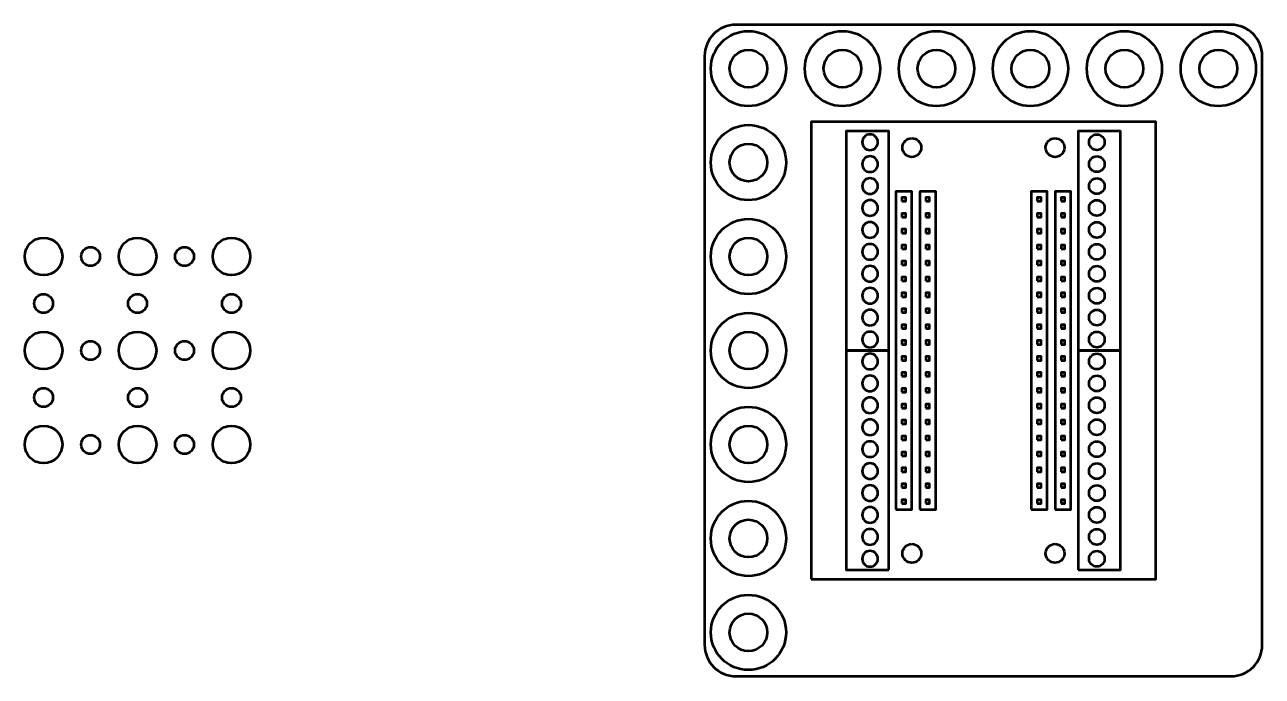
# Model space of a CAD drawing. Header units: centimetres. Extents: x -67 to 67, y -62 to 59.
# Drawn here: x -15.3 to 4.45, y -26.2 to -15.8 of the extents above; entities that cross this region are included whole.
import ezdxf

# ---------------------------------------------------------------- set-up
doc = ezdxf.new("R2010")
doc.units = ezdxf.units.CM
doc.header["$MEASUREMENT"] = 0
doc.layers.add('Layer 1', color=7, linetype='Continuous')

msp = doc.modelspace()

# ---------------------------------------------------------------- linework, layer by layer
at = {"layer": 'Layer 1', "color": 4, "lineweight": 53}
for points in [[(-2.75, -24.65), (2.75, -24.65), (2.75, -17.35), (-2.75, -17.35), (-2.75, -24.65)], [(1.51, -21), (2.19, -21), (2.19, -17.5), (1.51, -17.5), (1.51, -21)], [(-1.397, -23.54), (-1.143, -23.54), (-1.143, -18.46), (-1.397, -18.46), (-1.397, -23.54)], [(-1.3, -18.617), (-1.24, -18.617), (-1.24, -18.557), (-1.3, -18.557), (-1.3, -18.617)], [(-1.016, -23.54), (-0.762, -23.54), (-0.762, -18.46), (-1.016, -18.46), (-1.016, -23.54)], [(-0.919, -18.617), (-0.859, -18.617), (-0.859, -18.557), (-0.919, -18.557), (-0.919, -18.617)], [(0.762, -23.54), (1.016, -23.54), (1.016, -18.46), (0.762, -18.46), (0.762, -23.54)], [(0.859, -18.617), (0.919, -18.617), (0.919, -18.557), (0.859, -18.557), (0.859, -18.617)], [(1.143, -23.54), (1.397, -23.54), (1.397, -18.46), (1.143, -18.46), (1.143, -23.54)], [(1.24, -18.617), (1.3, -18.617), (1.3, -18.557), (1.24, -18.557), (1.24, -18.617)], [(-1.3, -18.871), (-1.24, -18.871), (-1.24, -18.811), (-1.3, -18.811), (-1.3, -18.871)], [(-0.919, -18.871), (-0.859, -18.871), (-0.859, -18.811), (-0.919, -18.811), (-0.919, -18.871)], [(0.859, -18.871), (0.919, -18.871), (0.919, -18.811), (0.859, -18.811), (0.859, -18.871)], [(1.24, -18.871), (1.3, -18.871), (1.3, -18.811), (1.24, -18.811), (1.24, -18.871)], [(-1.3, -19.125), (-1.24, -19.125), (-1.24, -19.065), (-1.3, -19.065), (-1.3, -19.125)], [(-0.919, -19.125), (-0.859, -19.125), (-0.859, -19.065), (-0.919, -19.065), (-0.919, -19.125)], [(0.859, -19.125), (0.919, -19.125), (0.919, -19.065), (0.859, -19.065), (0.859, -19.125)], [(1.24, -19.125), (1.3, -19.125), (1.3, -19.065), (1.24, -19.065), (1.24, -19.125)], [(-1.3, -19.379), (-1.24, -19.379), (-1.24, -19.319), (-1.3, -19.319), (-1.3, -19.379)], [(-0.919, -19.379), (-0.859, -19.379), (-0.859, -19.319), (-0.919, -19.319), (-0.919, -19.379)], [(0.859, -19.379), (0.919, -19.379), (0.919, -19.319), (0.859, -19.319), (0.859, -19.379)], [(1.24, -19.379), (1.3, -19.379), (1.3, -19.319), (1.24, -19.319), (1.24, -19.379)], [(-1.3, -19.633), (-1.24, -19.633), (-1.24, -19.573), (-1.3, -19.573), (-1.3, -19.633)], [(-0.919, -19.633), (-0.859, -19.633), (-0.859, -19.573), (-0.919, -19.573), (-0.919, -19.633)], [(0.859, -19.633), (0.919, -19.633), (0.919, -19.573), (0.859, -19.573), (0.859, -19.633)], [(1.24, -19.633), (1.3, -19.633), (1.3, -19.573), (1.24, -19.573), (1.24, -19.633)], [(-1.3, -19.887), (-1.24, -19.887), (-1.24, -19.827), (-1.3, -19.827), (-1.3, -19.887)], [(-0.919, -19.887), (-0.859, -19.887), (-0.859, -19.827), (-0.919, -19.827), (-0.919, -19.887)], [(0.859, -19.887), (0.919, -19.887), (0.919, -19.827), (0.859, -19.827), (0.859, -19.887)], [(1.24, -19.887), (1.3, -19.887), (1.3, -19.827), (1.24, -19.827), (1.24, -19.887)], [(-1.3, -20.141), (-1.24, -20.141), (-1.24, -20.081), (-1.3, -20.081), (-1.3, -20.141)], [(-0.919, -20.141), (-0.859, -20.141), (-0.859, -20.081), (-0.919, -20.081), (-0.919, -20.141)], [(0.859, -20.141), (0.919, -20.141), (0.919, -20.081), (0.859, -20.081), (0.859, -20.141)], [(1.24, -20.141), (1.3, -20.141), (1.3, -20.081), (1.24, -20.081), (1.24, -20.141)], [(-1.3, -20.395), (-1.24, -20.395), (-1.24, -20.335), (-1.3, -20.335), (-1.3, -20.395)], [(-0.919, -20.395), (-0.859, -20.395), (-0.859, -20.335), (-0.919, -20.335), (-0.919, -20.395)], [(0.859, -20.395), (0.919, -20.395), (0.919, -20.335), (0.859, -20.335), (0.859, -20.395)], [(1.24, -20.395), (1.3, -20.395), (1.3, -20.335), (1.24, -20.335), (1.24, -20.395)], [(-1.3, -20.649), (-1.24, -20.649), (-1.24, -20.589), (-1.3, -20.589), (-1.3, -20.649)], [(-0.919, -20.649), (-0.859, -20.649), (-0.859, -20.589), (-0.919, -20.589), (-0.919, -20.649)], [(0.859, -20.649), (0.919, -20.649), (0.919, -20.589), (0.859, -20.589), (0.859, -20.649)], [(1.24, -20.649), (1.3, -20.649), (1.3, -20.589), (1.24, -20.589), (1.24, -20.649)], [(-1.3, -20.903), (-1.24, -20.903), (-1.24, -20.843), (-1.3, -20.843), (-1.3, -20.903)], [(-0.919, -20.903), (-0.859, -20.903), (-0.859, -20.843), (-0.919, -20.843), (-0.919, -20.903)], [(0.859, -20.903), (0.919, -20.903), (0.919, -20.843), (0.859, -20.843), (0.859, -20.903)], [(1.24, -20.903), (1.3, -20.903), (1.3, -20.843), (1.24, -20.843), (1.24, -20.903)], [(-1.3, -21.157), (-1.24, -21.157), (-1.24, -21.097), (-1.3, -21.097), (-1.3, -21.157)], [(-0.919, -21.157), (-0.859, -21.157), (-0.859, -21.097), (-0.919, -21.097), (-0.919, -21.157)], [(0.859, -21.157), (0.919, -21.157), (0.919, -21.097), (0.859, -21.097), (0.859, -21.157)], [(1.24, -21.157), (1.3, -21.157), (1.3, -21.097), (1.24, -21.097), (1.24, -21.157)], [(1.51, -24.5), (2.19, -24.5), (2.19, -21), (1.51, -21), (1.51, -24.5)], [(-1.3, -21.411), (-1.24, -21.411), (-1.24, -21.351), (-1.3, -21.351), (-1.3, -21.411)], [(-0.919, -21.411), (-0.859, -21.411), (-0.859, -21.351), (-0.919, -21.351), (-0.919, -21.411)], [(0.859, -21.411), (0.919, -21.411), (0.919, -21.351), (0.859, -21.351), (0.859, -21.411)], [(1.24, -21.411), (1.3, -21.411), (1.3, -21.351), (1.24, -21.351), (1.24, -21.411)], [(-1.3, -21.665), (-1.24, -21.665), (-1.24, -21.605), (-1.3, -21.605), (-1.3, -21.665)], [(-0.919, -21.665), (-0.859, -21.665), (-0.859, -21.605), (-0.919, -21.605), (-0.919, -21.665)], [(0.859, -21.665), (0.919, -21.665), (0.919, -21.605), (0.859, -21.605), (0.859, -21.665)], [(1.24, -21.665), (1.3, -21.665), (1.3, -21.605), (1.24, -21.605), (1.24, -21.665)], [(-1.3, -21.919), (-1.24, -21.919), (-1.24, -21.859), (-1.3, -21.859), (-1.3, -21.919)], [(-0.919, -21.919), (-0.859, -21.919), (-0.859, -21.859), (-0.919, -21.859), (-0.919, -21.919)], [(0.859, -21.919), (0.919, -21.919), (0.919, -21.859), (0.859, -21.859), (0.859, -21.919)], [(1.24, -21.919), (1.3, -21.919), (1.3, -21.859), (1.24, -21.859), (1.24, -21.919)], [(-1.3, -22.173), (-1.24, -22.173), (-1.24, -22.113), (-1.3, -22.113), (-1.3, -22.173)], [(-0.919, -22.173), (-0.859, -22.173), (-0.859, -22.113), (-0.919, -22.113), (-0.919, -22.173)], [(0.859, -22.173), (0.919, -22.173), (0.919, -22.113), (0.859, -22.113), (0.859, -22.173)], [(1.24, -22.173), (1.3, -22.173), (1.3, -22.113), (1.24, -22.113), (1.24, -22.173)], [(-1.3, -22.427), (-1.24, -22.427), (-1.24, -22.367), (-1.3, -22.367), (-1.3, -22.427)], [(-0.919, -22.427), (-0.859, -22.427), (-0.859, -22.367), (-0.919, -22.367), (-0.919, -22.427)], [(0.859, -22.427), (0.919, -22.427), (0.919, -22.367), (0.859, -22.367), (0.859, -22.427)], [(1.24, -22.427), (1.3, -22.427), (1.3, -22.367), (1.24, -22.367), (1.24, -22.427)], [(-1.3, -22.681), (-1.24, -22.681), (-1.24, -22.621), (-1.3, -22.621), (-1.3, -22.681)], [(-0.919, -22.681), (-0.859, -22.681), (-0.859, -22.621), (-0.919, -22.621), (-0.919, -22.681)], [(0.859, -22.681), (0.919, -22.681), (0.919, -22.621), (0.859, -22.621), (0.859, -22.681)], [(1.24, -22.681), (1.3, -22.681), (1.3, -22.621), (1.24, -22.621), (1.24, -22.681)], [(-1.3, -22.935), (-1.24, -22.935), (-1.24, -22.875), (-1.3, -22.875), (-1.3, -22.935)], [(-0.919, -22.935), (-0.859, -22.935), (-0.859, -22.875), (-0.919, -22.875), (-0.919, -22.935)], [(0.859, -22.935), (0.919, -22.935), (0.919, -22.875), (0.859, -22.875), (0.859, -22.935)], [(1.24, -22.935), (1.3, -22.935), (1.3, -22.875), (1.24, -22.875), (1.24, -22.935)], [(-1.3, -23.189), (-1.24, -23.189), (-1.24, -23.129), (-1.3, -23.129), (-1.3, -23.189)], [(-0.919, -23.189), (-0.859, -23.189), (-0.859, -23.129), (-0.919, -23.129), (-0.919, -23.189)], [(0.859, -23.189), (0.919, -23.189), (0.919, -23.129), (0.859, -23.129), (0.859, -23.189)], [(1.24, -23.189), (1.3, -23.189), (1.3, -23.129), (1.24, -23.129), (1.24, -23.189)], [(-1.3, -23.443), (-1.24, -23.443), (-1.24, -23.383), (-1.3, -23.383), (-1.3, -23.443)], [(-0.919, -23.443), (-0.859, -23.443), (-0.859, -23.383), (-0.919, -23.383), (-0.919, -23.443)], [(0.859, -23.443), (0.919, -23.443), (0.919, -23.383), (0.859, -23.383), (0.859, -23.443)], [(1.24, -23.443), (1.3, -23.443), (1.3, -23.383), (1.24, -23.383), (1.24, -23.443)]]:
    msp.add_lwpolyline(points, close=True, dxfattribs=at)
at = {"layer": 'Layer 1', "color": 3, "lineweight": 53}
for centre in [(-3.74999, -16.50001), (-2.24999, -16.50001), (-0.74999, -16.50001), (0.75001, -16.50001), (2.25001, -16.50001), (3.75001, -16.50001), (-3.74999, -18.00001), (-3.74999, -19.50001), (-3.74999, -21.00001), (-3.74999, -22.50001), (-3.74999, -24.00001), (-3.74999, -25.50001)]:
    msp.add_ellipse(centre, major_axis=(0, 0.60001), ratio=1, dxfattribs=at)
at = {"layer": 'Layer 1', "lineweight": 53}
for centre, major_axis in [((-3.74999, -16.50001), (0, 0.30001)), ((-2.24999, -16.50001), (0, 0.30001)), ((-0.74999, -16.50001), (0, 0.30001)), ((0.75001, -16.50001), (0, 0.30001)), ((2.25001, -16.50001), (0, 0.30001)), ((3.75001, -16.50001), (0, 0.30001)), ((-3.74999, -18.00001), (0, 0.30001)), ((-14.99999, -19.50001), (0, 0.30001)), ((-14.25, -19.5), (0, 0.15)), ((-13.49999, -19.50001), (0, 0.30001)), ((-12.75, -19.5), (0, 0.15)), ((-11.99999, -19.50001), (0, 0.30001)), ((-3.74999, -19.50001), (0, 0.30001)), ((-15, -20.25), (0, 0.15)), ((-13.5, -20.25), (0, 0.15)), ((-12, -20.25), (0, 0.15)), ((-14.99999, -21.00001), (0, 0.30001)), ((-13.49999, -21.00001), (0, 0.30001)), ((-11.99999, -21.00001), (0, 0.30001)), ((-3.74999, -21.00001), (0, 0.30001)), ((-14.25, -21), (0, 0.15)), ((-12.75, -21), (0, 0.15)), ((-15, -21.75), (0, 0.15)), ((-13.5, -21.75), (0, 0.15)), ((-12, -21.75), (0, 0.15)), ((-14.99999, -22.50001), (0, 0.30001)), ((-13.49999, -22.50001), (0, 0.30001)), ((-11.99999, -22.50001), (0, 0.30001)), ((-3.74999, -22.50001), (0, 0.30001)), ((-14.25, -22.5), (0, 0.15)), ((-12.75, -22.5), (0, 0.15)), ((-3.74999, -24.00001), (0, 0.30001)), ((-3.74999, -25.50001), (0, 0.30001))]:
    msp.add_ellipse(centre, major_axis=major_axis, ratio=1, dxfattribs=at)
at = {"layer": 'Layer 1', "color": 4, "lineweight": 53}
for centre, major_axis in [((1.81, -17.675), (0, 0.125)), ((-1.143, -17.7615), (0, 0.15)), ((1.143, -17.7615), (0, 0.15)), ((1.81, -18.025), (0, 0.125)), ((1.81, -18.375), (0, 0.125)), ((1.81, -18.725), (0, 0.125)), ((1.81, -19.075), (0, 0.125)), ((1.81, -19.425), (0, 0.125)), ((1.81, -19.775), (0, 0.125)), ((1.81, -20.125), (0, 0.125)), ((1.81, -20.475), (0, 0.125)), ((1.81, -20.825), (0, 0.125)), ((1.81, -21.175), (0, 0.125)), ((1.81, -21.525), (0, 0.125)), ((1.81, -21.875), (0, 0.125)), ((1.81, -22.225), (0, 0.125)), ((1.81, -22.575), (0, 0.125)), ((1.81, -22.925), (0, 0.125)), ((1.81, -23.275), (0, 0.125)), ((1.81, -23.625), (0, 0.125)), ((1.81, -23.975), (0, 0.125)), ((-1.143, -24.2385), (0, 0.15)), ((1.143, -24.2385), (0, 0.15)), ((1.81, -24.325), (0, 0.125))]:
    msp.add_ellipse(centre, major_axis=major_axis, ratio=1, dxfattribs=at)
at = {"layer": 'Layer 1', "lineweight": 53}
msp.add_open_spline([(-4.45, -25.7), (-4.45, -25.7), (-4.45, -16.3), (-4.45, -16.3), (-4.45, -16.3), (-4.45, -16.02386), (-4.22614, -15.8), (-3.95, -15.8), (-3.95, -15.8), (-3.95, -15.8), (3.95, -15.8), (3.95, -15.8), (3.95, -15.8), (4.22614, -15.8), (4.45, -16.02386), (4.45, -16.3), (4.45, -16.3), (4.45, -16.3), (4.45, -25.7), (4.45, -25.7), (4.45, -25.7), (4.45, -25.97614), (4.22614, -26.2), (3.95, -26.2), (3.95, -26.2), (3.95, -26.2), (-3.95, -26.2), (-3.95, -26.2), (-3.95, -26.2), (-4.22614, -26.2), (-4.45, -25.97614), (-4.45, -25.7)], degree=3, knots=[0, 0, 0, 0, 0.11111111, 0.11111111, 0.11111111, 0.11111111, 0.22222222, 0.22222222, 0.22222222, 0.22222222, 0.33333333, 0.33333333, 0.33333333, 0.33333333, 0.44444444, 0.44444444, 0.44444444, 0.44444444, 0.55555556, 0.55555556, 0.55555556, 0.55555556, 0.66666667, 0.66666667, 0.66666667, 0.66666667, 0.77777778, 0.77777778, 0.77777778, 0.77777778, 1, 1, 1, 1], dxfattribs=at)
at = {"layer": 'Layer 1', "color": 4, "lineweight": 53}
for points in [[(-1.51, -21), (-1.51, -21), (-2.19, -21), (-2.19, -21), (-2.19, -21), (-2.19, -21), (-2.19, -17.5), (-2.19, -17.5), (-2.19, -17.5), (-2.19, -17.5), (-1.51, -17.5), (-1.51, -17.5), (-1.51, -17.5), (-1.51, -17.5), (-1.51, -21), (-1.51, -21)], [(-1.81, -17.8), (-1.87904, -17.8), (-1.935, -17.74404), (-1.935, -17.675), (-1.935, -17.675), (-1.935, -17.60596), (-1.87904, -17.55), (-1.81, -17.55), (-1.81, -17.55), (-1.74096, -17.55), (-1.685, -17.60596), (-1.685, -17.675), (-1.685, -17.675), (-1.685, -17.74404), (-1.74096, -17.8), (-1.81, -17.8)], [(-1.81, -18.15), (-1.87904, -18.15), (-1.935, -18.09404), (-1.935, -18.025), (-1.935, -18.025), (-1.935, -17.95596), (-1.87904, -17.9), (-1.81, -17.9), (-1.81, -17.9), (-1.74096, -17.9), (-1.685, -17.95596), (-1.685, -18.025), (-1.685, -18.025), (-1.685, -18.09404), (-1.74096, -18.15), (-1.81, -18.15)], [(-1.81, -18.5), (-1.87904, -18.5), (-1.935, -18.44404), (-1.935, -18.375), (-1.935, -18.375), (-1.935, -18.30596), (-1.87904, -18.25), (-1.81, -18.25), (-1.81, -18.25), (-1.74096, -18.25), (-1.685, -18.30596), (-1.685, -18.375), (-1.685, -18.375), (-1.685, -18.44404), (-1.74096, -18.5), (-1.81, -18.5)], [(-1.81, -18.85), (-1.87904, -18.85), (-1.935, -18.79404), (-1.935, -18.725), (-1.935, -18.725), (-1.935, -18.65596), (-1.87904, -18.6), (-1.81, -18.6), (-1.81, -18.6), (-1.74096, -18.6), (-1.685, -18.65596), (-1.685, -18.725), (-1.685, -18.725), (-1.685, -18.79404), (-1.74096, -18.85), (-1.81, -18.85)], [(-1.81, -19.2), (-1.87904, -19.2), (-1.935, -19.14404), (-1.935, -19.075), (-1.935, -19.075), (-1.935, -19.00596), (-1.87904, -18.95), (-1.81, -18.95), (-1.81, -18.95), (-1.74096, -18.95), (-1.685, -19.00596), (-1.685, -19.075), (-1.685, -19.075), (-1.685, -19.14404), (-1.74096, -19.2), (-1.81, -19.2)], [(-1.81, -19.55), (-1.87904, -19.55), (-1.935, -19.49404), (-1.935, -19.425), (-1.935, -19.425), (-1.935, -19.35596), (-1.87904, -19.3), (-1.81, -19.3), (-1.81, -19.3), (-1.74096, -19.3), (-1.685, -19.35596), (-1.685, -19.425), (-1.685, -19.425), (-1.685, -19.49404), (-1.74096, -19.55), (-1.81, -19.55)], [(-1.81, -19.9), (-1.87904, -19.9), (-1.935, -19.84404), (-1.935, -19.775), (-1.935, -19.775), (-1.935, -19.70596), (-1.87904, -19.65), (-1.81, -19.65), (-1.81, -19.65), (-1.74096, -19.65), (-1.685, -19.70596), (-1.685, -19.775), (-1.685, -19.775), (-1.685, -19.84404), (-1.74096, -19.9), (-1.81, -19.9)], [(-1.81, -20.25), (-1.87904, -20.25), (-1.935, -20.19404), (-1.935, -20.125), (-1.935, -20.125), (-1.935, -20.05596), (-1.87904, -20), (-1.81, -20), (-1.81, -20), (-1.74096, -20), (-1.685, -20.05596), (-1.685, -20.125), (-1.685, -20.125), (-1.685, -20.19404), (-1.74096, -20.25), (-1.81, -20.25)], [(-1.81, -20.6), (-1.87904, -20.6), (-1.935, -20.54404), (-1.935, -20.475), (-1.935, -20.475), (-1.935, -20.40596), (-1.87904, -20.35), (-1.81, -20.35), (-1.81, -20.35), (-1.74096, -20.35), (-1.685, -20.40596), (-1.685, -20.475), (-1.685, -20.475), (-1.685, -20.54404), (-1.74096, -20.6), (-1.81, -20.6)], [(-1.81, -20.95), (-1.87904, -20.95), (-1.935, -20.89404), (-1.935, -20.825), (-1.935, -20.825), (-1.935, -20.75596), (-1.87904, -20.7), (-1.81, -20.7), (-1.81, -20.7), (-1.74096, -20.7), (-1.685, -20.75596), (-1.685, -20.825), (-1.685, -20.825), (-1.685, -20.89404), (-1.74096, -20.95), (-1.81, -20.95)], [(-1.51, -24.5), (-1.51, -24.5), (-2.19, -24.5), (-2.19, -24.5), (-2.19, -24.5), (-2.19, -24.5), (-2.19, -21), (-2.19, -21), (-2.19, -21), (-2.19, -21), (-1.51, -21), (-1.51, -21), (-1.51, -21), (-1.51, -21), (-1.51, -24.5), (-1.51, -24.5)], [(-1.81, -21.3), (-1.87904, -21.3), (-1.935, -21.24404), (-1.935, -21.175), (-1.935, -21.175), (-1.935, -21.10596), (-1.87904, -21.05), (-1.81, -21.05), (-1.81, -21.05), (-1.74096, -21.05), (-1.685, -21.10596), (-1.685, -21.175), (-1.685, -21.175), (-1.685, -21.24404), (-1.74096, -21.3), (-1.81, -21.3)], [(-1.81, -21.65), (-1.87904, -21.65), (-1.935, -21.59404), (-1.935, -21.525), (-1.935, -21.525), (-1.935, -21.45596), (-1.87904, -21.4), (-1.81, -21.4), (-1.81, -21.4), (-1.74096, -21.4), (-1.685, -21.45596), (-1.685, -21.525), (-1.685, -21.525), (-1.685, -21.59404), (-1.74096, -21.65), (-1.81, -21.65)], [(-1.81, -22), (-1.87904, -22), (-1.935, -21.94404), (-1.935, -21.875), (-1.935, -21.875), (-1.935, -21.80596), (-1.87904, -21.75), (-1.81, -21.75), (-1.81, -21.75), (-1.74096, -21.75), (-1.685, -21.80596), (-1.685, -21.875), (-1.685, -21.875), (-1.685, -21.94404), (-1.74096, -22), (-1.81, -22)], [(-1.81, -22.35), (-1.87904, -22.35), (-1.935, -22.29404), (-1.935, -22.225), (-1.935, -22.225), (-1.935, -22.15596), (-1.87904, -22.1), (-1.81, -22.1), (-1.81, -22.1), (-1.74096, -22.1), (-1.685, -22.15596), (-1.685, -22.225), (-1.685, -22.225), (-1.685, -22.29404), (-1.74096, -22.35), (-1.81, -22.35)], [(-1.81, -22.7), (-1.87904, -22.7), (-1.935, -22.64404), (-1.935, -22.575), (-1.935, -22.575), (-1.935, -22.50596), (-1.87904, -22.45), (-1.81, -22.45), (-1.81, -22.45), (-1.74096, -22.45), (-1.685, -22.50596), (-1.685, -22.575), (-1.685, -22.575), (-1.685, -22.64404), (-1.74096, -22.7), (-1.81, -22.7)], [(-1.81, -23.05), (-1.87904, -23.05), (-1.935, -22.99404), (-1.935, -22.925), (-1.935, -22.925), (-1.935, -22.85596), (-1.87904, -22.8), (-1.81, -22.8), (-1.81, -22.8), (-1.74096, -22.8), (-1.685, -22.85596), (-1.685, -22.925), (-1.685, -22.925), (-1.685, -22.99404), (-1.74096, -23.05), (-1.81, -23.05)], [(-1.81, -23.4), (-1.87904, -23.4), (-1.935, -23.34404), (-1.935, -23.275), (-1.935, -23.275), (-1.935, -23.20596), (-1.87904, -23.15), (-1.81, -23.15), (-1.81, -23.15), (-1.74096, -23.15), (-1.685, -23.20596), (-1.685, -23.275), (-1.685, -23.275), (-1.685, -23.34404), (-1.74096, -23.4), (-1.81, -23.4)], [(-1.81, -23.75), (-1.87904, -23.75), (-1.935, -23.69404), (-1.935, -23.625), (-1.935, -23.625), (-1.935, -23.55596), (-1.87904, -23.5), (-1.81, -23.5), (-1.81, -23.5), (-1.74096, -23.5), (-1.685, -23.55596), (-1.685, -23.625), (-1.685, -23.625), (-1.685, -23.69404), (-1.74096, -23.75), (-1.81, -23.75)], [(-1.81, -24.1), (-1.87904, -24.1), (-1.935, -24.04404), (-1.935, -23.975), (-1.935, -23.975), (-1.935, -23.90596), (-1.87904, -23.85), (-1.81, -23.85), (-1.81, -23.85), (-1.74096, -23.85), (-1.685, -23.90596), (-1.685, -23.975), (-1.685, -23.975), (-1.685, -24.04404), (-1.74096, -24.1), (-1.81, -24.1)], [(-1.81, -24.45), (-1.87904, -24.45), (-1.935, -24.39404), (-1.935, -24.325), (-1.935, -24.325), (-1.935, -24.25596), (-1.87904, -24.2), (-1.81, -24.2), (-1.81, -24.2), (-1.74096, -24.2), (-1.685, -24.25596), (-1.685, -24.325), (-1.685, -24.325), (-1.685, -24.39404), (-1.74096, -24.45), (-1.81, -24.45)]]:
    msp.add_open_spline(points, degree=3, knots=[0, 0, 0, 0, 0.2, 0.2, 0.2, 0.2, 0.4, 0.4, 0.4, 0.4, 0.6, 0.6, 0.6, 0.6, 1, 1, 1, 1], dxfattribs=at)

doc.saveas('drawing.dxf')
